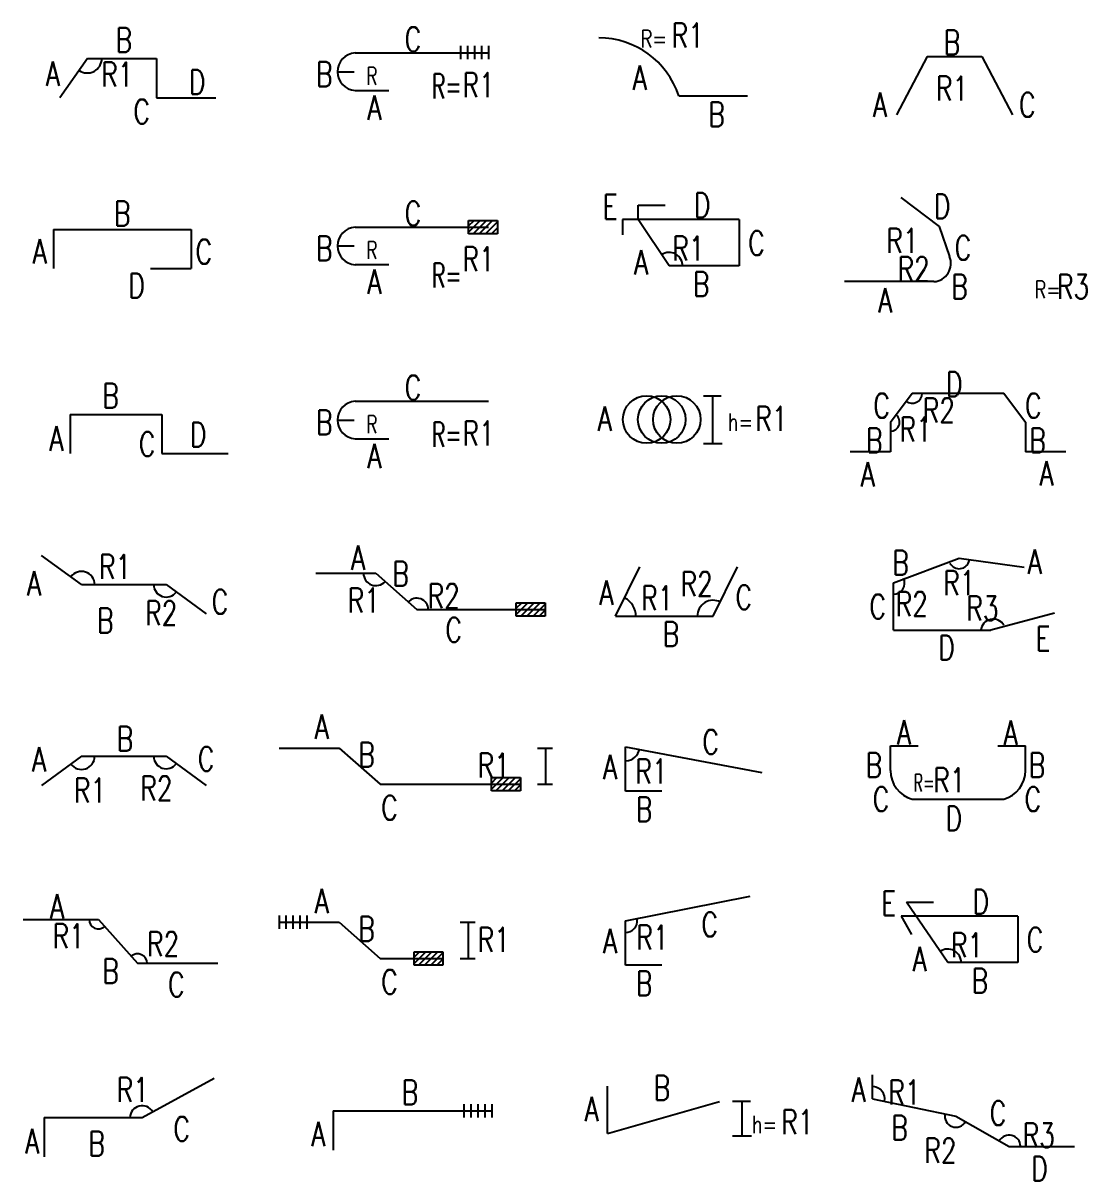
# Model space of a CAD drawing. Header units: millimetres. Extents: x -0.4 to 11.6, y -0.2 to 49.8.
# Drawn here: x -0.289 to 2.765, y 2.816 to 6.139 of the extents above; entities that cross this region are included whole.
import ezdxf
from ezdxf.enums import TextEntityAlignment as Align

# ---------------------------------------------------------------- set-up
doc = ezdxf.new("R2010")
doc.units = ezdxf.units.MM
for name, color, linetype in [('DIM', 7, 'Continuous'), ('SHOP', 2, 'Continuous'), ('TEXTSHOP', 3, 'Continuous')]:
    doc.layers.add(name, color=color, linetype=linetype)
doc.styles.add('ROMANS', font='romans.shx', dxfattribs={"width": 0.75, "bigfont": 'whgtxt.shx'})

# ---------------------------------------------------------------- blocks, each defined once
blk = doc.blocks.new('SSBAR_SHP_7')
at = {"layer": 'DIM', "color": 7}
blk.add_arc((0.0528, -0.0041), 0.0355, 31.1121, 177.359, dxfattribs=at)
at = {"layer": 'SHOP', "color": 2}
for p, q in [((0.0525, -0.0024), (0.2596, 0.1101)), ((-0.2286, -0.0024), (-0.2286, -0.115)), ((-0.2286, -0.0024), (0.0525, -0.0024))]:
    blk.add_line(p, q, dxfattribs=at)
at = {"layer": 'TEXTSHOP', "color": 4, "style": 'ROMANS', "width": 0.75}
for tag, p in [('R1', (0.0258, 0.0422)), ('B', (-0.0778, -0.1122))]:
    blk.add_attdef(tag, text='', height=0.07, dxfattribs=at).set_placement(p, align=Align.CENTER)
blk.add_attdef('C', (0.1424, -0.0701), '', height=0.07, dxfattribs=at)
blk.add_attdef('A', text='', height=0.07, dxfattribs=at).set_placement((-0.2427, -0.1053), align=Align.RIGHT)
blk = doc.blocks.new('SSBAR_SHP_8')
at = {"layer": 'DIM', "color": 7}
for centre, start, end in [((-0.0728, 0.0664), 180, 311.6518), ((0.0395, -0.0598), 0, 131.6518)]:
    blk.add_arc(centre, 0.0272, start, end, dxfattribs=at)
at = {"layer": 'SHOP', "color": 2}
for p, q in [((-0.2891, 0.0664), (-0.0728, 0.0664)), ((-0.0728, 0.0664), (0.0395, -0.0598)), ((0.0395, -0.0598), (0.2701, -0.0598))]:
    blk.add_line(p, q, dxfattribs=at)
at = {"layer": 'TEXTSHOP', "color": 4, "style": 'ROMANS', "width": 0.75}
for tag, p in [('A', (-0.1912, 0.0689)), ('C', (0.1509, -0.1559))]:
    blk.add_attdef(tag, text='', height=0.07, dxfattribs=at).set_placement(p, align=Align.CENTER)
for tag, p in [('R1', (-0.1124, -0.0166)), ('B', (-0.0142, -0.1172))]:
    blk.add_attdef(tag, text='', height=0.07, dxfattribs=at).set_placement(p, align=Align.RIGHT)
blk.add_attdef('R2', (0.0668, -0.039), '', height=0.07, dxfattribs=at)
blk = doc.blocks.new('SSBAR_SHP_9')
for centre, radius, start, end in [((-0.1215, 0.0346), 0.0378, 215.8557, 0), ((0.1215, 0.0346), 0.0358, 179.6562, 323.5238)]:
    blk.add_arc(centre, radius, start, end)
at = {"layer": 'SHOP', "color": 2}
for p, q in [((-0.1215, 0.0346), (-0.2361, -0.049)), ((-0.1215, 0.0346), (0.1215, 0.0346)), ((0.1215, 0.0346), (0.2361, -0.049))]:
    blk.add_line(p, q, dxfattribs=at)
at = {"layer": 'TEXTSHOP', "color": 4, "style": 'ROMANS', "width": 0.75}
blk.add_attdef('B', text='', height=0.07, dxfattribs=at).set_placement((0.0034, 0.0498), align=Align.CENTER)
for tag, p in [('A', (-0.2231, -0.009)), ('R2', (0.1397, -0.0921))]:
    blk.add_attdef(tag, text='', height=0.07, dxfattribs=at).set_placement(p, align=Align.RIGHT)
for tag, p in [('C', (0.2126, -0.008)), ('R1', (-0.1432, -0.0981))]:
    blk.add_attdef(tag, p, '', height=0.07, dxfattribs=at)
blk = doc.blocks.new('SSBAR_SHP_10')
for centre, radius, start, end in [((-0.1215, 0.0275), 0.0378, 0, 144.1443), ((0.1215, 0.0275), 0.0358, 179.6562, 323.5238)]:
    blk.add_arc(centre, radius, start, end)
at = {"layer": 'SHOP', "color": 2}
for p, q in [((-0.1215, 0.0275), (-0.2361, 0.1111)), ((-0.1215, 0.0275), (0.1215, 0.0275)), ((0.1215, 0.0275), (0.2361, -0.056))]:
    blk.add_line(p, q, dxfattribs=at)
at = {"layer": 'TEXTSHOP', "color": 4, "style": 'ROMANS', "width": 0.75}
for tag, p in [('R1', (-0.0711, 0.0437)), ('C', (0.2523, -0.0567))]:
    blk.add_attdef(tag, p, '', height=0.07, dxfattribs=at)
for tag, p in [('A', (-0.2375, -0.0042)), ('R2', (0.1536, -0.0892)), ('B', (-0.0293, -0.1106))]:
    blk.add_attdef(tag, text='', height=0.07, dxfattribs=at).set_placement(p, align=Align.RIGHT)
blk = doc.blocks.new('SSBAR_SHP_11')
at = {"layer": 'SHOP', "color": 2}
for p, q in [((-0.1543, 0.0163), (0.1088, 0.0163)), ((-0.1543, 0.0163), (-0.1543, -0.0963)), ((0.1088, 0.0163), (0.1088, -0.0963)), ((0.1088, -0.0963), (0.2993, -0.0963))]:
    blk.add_line(p, q, dxfattribs=at)
at = {"layer": 'TEXTSHOP', "color": 4, "style": 'ROMANS', "width": 0.75}
for tag, p in [('B', (-0.038, 0.0349)), ('D', (0.2133, -0.0767))]:
    blk.add_attdef(tag, text='', height=0.07, dxfattribs=at).set_placement(p, align=Align.CENTER)
for tag, p in [('A', (-0.1733, -0.088)), ('C', (0.0904, -0.1041))]:
    blk.add_attdef(tag, text='', height=0.07, dxfattribs=at).set_placement(p, align=Align.RIGHT)
blk = doc.blocks.new('SSBAR_SHP_12')
at = {"layer": 'SHOP', "color": 2}
for p, q in [((-0.2019, 0.0471), (0.1936, 0.0471)), ((-0.2019, 0.0471), (-0.2019, -0.0654)), ((0.1936, 0.0471), (0.1936, -0.0654)), ((0.077, -0.0654), (0.1936, -0.0654))]:
    blk.add_line(p, q, dxfattribs=at)
at = {"layer": 'TEXTSHOP', "color": 4, "style": 'ROMANS', "width": 0.75}
blk.add_attdef('B', text='', height=0.07, dxfattribs=at).set_placement((-0.0043, 0.0579), align=Align.CENTER)
for tag, p in [('A', (-0.2209, -0.051)), ('D', (0.0605, -0.1491))]:
    blk.add_attdef(tag, text='', height=0.07, dxfattribs=at).set_placement(p, align=Align.RIGHT)
blk.add_attdef('C', (0.2061, -0.0516), '', height=0.07, dxfattribs=at)
blk = doc.blocks.new('SSBAR_SHP_13')
at = {"color": 0}
blk.add_arc((-0.1047, 0.0378), 0.0415, 235.0509, 0, dxfattribs=at)
at = {"layer": 'SHOP', "color": 2}
for p, q in [((-0.1047, 0.0378), (-0.1835, -0.0748)), ((-0.1042, 0.0378), (0.0941, 0.0378)), ((0.0941, 0.0378), (0.0941, -0.0748)), ((0.0941, -0.0748), (0.2645, -0.0748))]:
    blk.add_line(p, q, dxfattribs=at)
at = {"layer": 'TEXTSHOP', "color": 4, "style": 'ROMANS', "width": 0.75}
for tag, p in [('B', (0, 0.0564)), ('D', (0.2105, -0.0648))]:
    blk.add_attdef(tag, text='', height=0.07, dxfattribs=at).set_placement(p, align=Align.CENTER)
for tag, p in [('A', (-0.1833, -0.0405)), ('C', (0.0748, -0.1494))]:
    blk.add_attdef(tag, text='', height=0.07, dxfattribs=at).set_placement(p, align=Align.RIGHT)
blk.add_attdef('R1', (-0.0649, -0.0429), '', height=0.07, dxfattribs=at)
blk = doc.blocks.new('SSBAR_SHP_107')
at = {"color": 40}
for p, q in [((0.1767, 0.0355), (0.1767, -0.0028)), ((0.1967, 0.0355), (0.1967, -0.0028)), ((0.2167, 0.0355), (0.2167, -0.0028)), ((0.2367, 0.0355), (0.2367, -0.0028)), ((0.2567, 0.0355), (0.2567, -0.0028))]:
    blk.add_line(p, q, dxfattribs=at)
at = {"layer": 'SHOP', "color": 2}
for q in [(0.2586, 0.0163), (-0.1986, -0.0963)]:
    blk.add_line((-0.1986, 0.0163), q, dxfattribs=at)
at = {"layer": 'TEXTSHOP', "color": 4, "style": 'ROMANS', "width": 0.75}
blk.add_attdef('B', text='', height=0.07, dxfattribs=at).set_placement((0.0214, 0.0349), align=Align.CENTER)
blk.add_attdef('A', text='', height=0.07, dxfattribs=at).set_placement((-0.2213, -0.0845), align=Align.RIGHT)
at = {"layer": 'TEXTSHOP', "color": 30, "true_color": 0xf8991e, "style": 'ROMANS', "width": 0.75}
blk.add_attdef('COUPLER1', text='', height=0.05, dxfattribs=at).set_placement((0.2167, -0.0228), align=Align.TOP_CENTER)
blk = doc.blocks.new('SSBAR_SHP_108')
at = {"color": 40}
for p, q in [((-0.3544, 0.0775), (-0.3544, 0.0392)), ((-0.3344, 0.0775), (-0.3344, 0.0392)), ((-0.3144, 0.0775), (-0.3144, 0.0392)), ((-0.2944, 0.0775), (-0.2944, 0.0392)), ((-0.2744, 0.0775), (-0.2744, 0.0392)), ((-0.3544, 0.0583), (-0.1818, 0.0583)), ((-0.1818, 0.0583), (-0.0641, -0.0458)), ((0.1654, 0.0583), (0.2088, 0.0583)), ((0.1886, 0.0583), (0.1886, -0.0458)), ((0.0333, -0.0424), (0.049, -0.0266)), ((0.0333, -0.0601), (0.0667, -0.0266)), ((0.0333, -0.0266), (0.1162, -0.0266)), ((0.0333, -0.065), (0.0333, -0.0266)), ((0.046, -0.065), (0.0844, -0.0266)), ((0.0637, -0.065), (0.102, -0.0266)), ((0.0814, -0.065), (0.1162, -0.0301)), ((0.1162, -0.0266), (0.1162, -0.065)), ((-0.0641, -0.0458), (0.1162, -0.0458)), ((0.1162, -0.065), (0.0333, -0.065)), ((0.0991, -0.065), (0.1162, -0.0478)), ((0.1654, -0.0458), (0.2088, -0.0458))]:
    blk.add_line(p, q, dxfattribs=at)
at = {"layer": 'TEXTSHOP', "color": 4, "style": 'ROMANS', "width": 0.75}
blk.add_attdef('A', text='', height=0.07, dxfattribs=at).set_placement((-0.2113, 0.0843), align=Align.RIGHT)
for tag, p in [('B', (-0.1337, 0.0324)), ('R1', (0.216, -0.0265)), ('C', (-0.0608, -0.2055))]:
    blk.add_attdef(tag, p, '', height=0.07, dxfattribs=at)
at = {"layer": 'TEXTSHOP', "color": 30, "true_color": 0xf8991e, "style": 'ROMANS', "width": 0.75}
for tag, p in [('COUPLER1', (-0.3144, 0.0316)), ('COUPLER2', (0.0747, -0.0726))]:
    blk.add_attdef(tag, text='', height=0.05, dxfattribs=at).set_placement(p, align=Align.TOP_CENTER)
for tag, p in [('T2', (0.0524, -0.0237)), ('O2', (0.1354, -0.0237))]:
    blk.add_attdef(tag, text='', height=0.05, dxfattribs=at).set_placement(p, align=Align.CENTER)
blk = doc.blocks.new('SSBAR_SHP_109')
at = {"color": 40}
for p, q in [((-0.3544, 0.0583), (-0.1818, 0.0583)), ((-0.1818, 0.0583), (-0.0641, -0.0458)), ((0.3877, 0.0583), (0.4311, 0.0583)), ((0.4109, 0.0583), (0.4109, -0.0458)), ((0.2556, -0.0424), (0.2713, -0.0266)), ((0.2556, -0.0601), (0.289, -0.0266)), ((0.2556, -0.0266), (0.3385, -0.0266)), ((0.2556, -0.065), (0.2556, -0.0266)), ((0.2684, -0.065), (0.3067, -0.0266)), ((0.286, -0.065), (0.3244, -0.0266)), ((0.3037, -0.065), (0.3385, -0.0301)), ((0.3385, -0.0266), (0.3385, -0.065)), ((-0.0641, -0.0458), (0.3385, -0.0458)), ((0.3385, -0.065), (0.2556, -0.065)), ((0.3214, -0.065), (0.3385, -0.0478)), ((0.3877, -0.0458), (0.4311, -0.0458))]:
    blk.add_line(p, q, dxfattribs=at)
at = {"layer": 'TEXTSHOP', "color": 4, "style": 'ROMANS', "width": 0.75}
blk.add_attdef('A', text='', height=0.07, dxfattribs=at).set_placement((-0.2113, 0.0843), align=Align.RIGHT)
for tag, p in [('B', (-0.1264, 0.0043)), ('R1', (0.4383, -0.0265)), ('C', (-0.0608, -0.148))]:
    blk.add_attdef(tag, p, '', height=0.07, dxfattribs=at)
at = {"layer": 'TEXTSHOP', "color": 30, "true_color": 0xf8991e, "style": 'ROMANS', "width": 0.75}
for tag, p in [('T1', (0.2556, -0.019)), ('O1', (0.3385, -0.019))]:
    blk.add_attdef(tag, text='', height=0.05, dxfattribs=at).set_placement(p, align=Align.CENTER)
blk.add_attdef('COUPLER1', text='', height=0.05, dxfattribs=at).set_placement((0.2971, -0.0726), align=Align.TOP_CENTER)
blk = doc.blocks.new('SSBAR_SHP_110')
at = {"color": 40}
for p, q in [((-0.2489, 0.0603), (-0.0763, 0.0603)), ((-0.0763, 0.0603), (0.0414, -0.0439)), ((0.3268, -0.0405), (0.3426, -0.0247)), ((0.3268, -0.0581), (0.3603, -0.0247)), ((0.3268, -0.0247), (0.4098, -0.0247)), ((0.3268, -0.063), (0.3268, -0.0247)), ((0.3396, -0.063), (0.3779, -0.0247)), ((0.3573, -0.063), (0.3956, -0.0247)), ((0.375, -0.063), (0.4098, -0.0282)), ((0.4098, -0.0247), (0.4098, -0.063)), ((0.0414, -0.0439), (0.4098, -0.0439)), ((0.4098, -0.063), (0.3268, -0.063)), ((0.3926, -0.063), (0.4098, -0.0459))]:
    blk.add_line(p, q, dxfattribs=at)
for centre, radius, start, end in [((-0.0763, 0.0603), 0.0358, 180.4107, 317.4344), ((0.0414, -0.0439), 0.0325, 359.5379, 140.8526)]:
    blk.add_arc(centre, radius, start, end, dxfattribs=at)
at = {"layer": 'TEXTSHOP', "color": 4, "style": 'ROMANS', "width": 0.75}
for tag, p in [('A', (-0.1067, 0.0699)), ('R1', (-0.0648, -0.0526))]:
    blk.add_attdef(tag, text='', height=0.07, dxfattribs=at).set_placement(p, align=Align.RIGHT)
for tag, p in [('B', (-0.0286, 0.0236)), ('R2', (0.0725, -0.04))]:
    blk.add_attdef(tag, p, '', height=0.07, dxfattribs=at)
at = {"layer": 'TEXTSHOP', "color": 30, "true_color": 0xf8991e, "style": 'ROMANS', "width": 0.75}
for tag, p in [('T1', (0.3268, -0.0171)), ('O1', (0.4098, -0.0171))]:
    blk.add_attdef(tag, text='', height=0.05, dxfattribs=at).set_placement(p, align=Align.CENTER)
at = {"layer": 'TEXTSHOP', "color": 4, "style": 'ROMANS', "width": 0.75}
blk.add_attdef('C', text='', height=0.07, dxfattribs=at).set_placement((0.147, -0.1374), align=Align.CENTER)
at = {"layer": 'TEXTSHOP', "color": 30, "true_color": 0xf8991e, "style": 'ROMANS', "width": 0.75}
blk.add_attdef('COUPLER1', text='', height=0.05, dxfattribs=at).set_placement((0.3683, -0.0706), align=Align.TOP_CENTER)
blk = doc.blocks.new('SSBAR_SHP_111')
at = {"color": 40}
blk.add_line((-0.1865, 0), (-0.1386, 0), dxfattribs=at)
blk.add_arc((-0.1324, 0), 0.0541, 93.999, 266.001, dxfattribs=at)
at = {"layer": 'SHOP', "color": 2}
for p, q in [((-0.1362, 0.054), (0.2466, 0.054)), ((-0.1362, -0.0539), (-0.0392, -0.0539))]:
    blk.add_line(p, q, dxfattribs=at)
at = {"layer": 'TEXTSHOP', "color": 3, "style": 'ROMANS'}
for s, height, width, p in [('R', 0.05, 0.7, (-0.0873, -0.0373)), ('R=', 0.07, 0.6, (0.1273, -0.0765))]:
    blk.add_text(s, height=height, dxfattribs=dict(at, width=width)).set_placement(p, align=Align.CENTER)
at = {"layer": 'TEXTSHOP', "color": 4, "style": 'ROMANS', "width": 0.75}
for tag, p in [('C', (0.0301, 0.0581)), ('A', (-0.0803, -0.138))]:
    blk.add_attdef(tag, text='', height=0.07, dxfattribs=at).set_placement(p, align=Align.CENTER)
blk.add_attdef('B', text='', height=0.07, dxfattribs=at).set_placement((-0.2006, -0.042), align=Align.RIGHT)
blk.add_attdef('R1', (0.1725, -0.073), '', height=0.07, dxfattribs=at)
blk = doc.blocks.new('SSBAR_SHP_112')
at = {"color": 40}
for p, q in [((0.1901, 0.0571), (0.2059, 0.0728)), ((0.1901, 0.0394), (0.2236, 0.0728)), ((0.1901, 0.0728), (0.2731, 0.0728)), ((0.1901, 0.0345), (0.1901, 0.0728)), ((0.2029, 0.0345), (0.2413, 0.0728)), ((0.2206, 0.0345), (0.2589, 0.0728)), ((0.2383, 0.0345), (0.2731, 0.0693)), ((0.2731, 0.0728), (0.2731, 0.0345)), ((0.2731, 0.0345), (0.1901, 0.0345)), ((0.256, 0.0345), (0.2731, 0.0517)), ((-0.1865, 0), (-0.1386, 0))]:
    blk.add_line(p, q, dxfattribs=at)
blk.add_arc((-0.1324, 0), 0.0541, 93.999, 266.001, dxfattribs=at)
at = {"layer": 'SHOP', "color": 2}
for p, q in [((-0.1362, 0.054), (0.2466, 0.054)), ((-0.1362, -0.0539), (-0.0392, -0.0539))]:
    blk.add_line(p, q, dxfattribs=at)
at = {"layer": 'TEXTSHOP', "color": 3, "style": 'ROMANS'}
for s, height, width, p in [('R', 0.05, 0.7, (-0.0873, -0.0373)), ('R=', 0.07, 0.6, (0.1273, -0.1198))]:
    blk.add_text(s, height=height, dxfattribs=dict(at, width=width)).set_placement(p, align=Align.CENTER)
at = {"layer": 'TEXTSHOP', "color": 4, "style": 'ROMANS', "width": 0.75}
for tag, p in [('C', (0.0301, 0.0581)), ('A', (-0.0803, -0.138))]:
    blk.add_attdef(tag, text='', height=0.07, dxfattribs=at).set_placement(p, align=Align.CENTER)
at = {"layer": 'TEXTSHOP', "color": 30, "true_color": 0xf8991e, "style": 'ROMANS', "width": 0.75}
for tag, p in [('T1', (0.1901, 0.0805)), ('O1', (0.2731, 0.0805))]:
    blk.add_attdef(tag, text='', height=0.05, dxfattribs=at).set_placement(p, align=Align.CENTER)
at = {"layer": 'TEXTSHOP', "color": 4, "style": 'ROMANS', "width": 0.75}
blk.add_attdef('B', text='', height=0.07, dxfattribs=at).set_placement((-0.2006, -0.042), align=Align.RIGHT)
at = {"layer": 'TEXTSHOP', "color": 30, "true_color": 0xf8991e, "style": 'ROMANS', "width": 0.75}
blk.add_attdef('COUPLER1', text='', height=0.05, dxfattribs=at).set_placement((0.2316, 0.0269), align=Align.TOP_CENTER)
at = {"layer": 'TEXTSHOP', "color": 4, "style": 'ROMANS', "width": 0.75}
blk.add_attdef('R1', (0.1725, -0.1162), '', height=0.07, dxfattribs=at)
blk = doc.blocks.new('SSBAR_SHP_113')
at = {"color": 40}
for p, q in [((0.1668, 0.0741), (0.1668, 0.0357)), ((0.1868, 0.0741), (0.1868, 0.0357)), ((0.2068, 0.0741), (0.2068, 0.0357)), ((0.2268, 0.0741), (0.2268, 0.0357)), ((0.2468, 0.0741), (0.2468, 0.0357)), ((-0.1865, 0), (-0.1386, 0))]:
    blk.add_line(p, q, dxfattribs=at)
blk.add_arc((-0.1324, 0), 0.0541, 93.999, 266.001, dxfattribs=at)
at = {"layer": 'SHOP', "color": 2}
for p, q in [((-0.1362, 0.054), (0.2466, 0.054)), ((-0.1362, -0.0539), (-0.0392, -0.0539))]:
    blk.add_line(p, q, dxfattribs=at)
at = {"layer": 'TEXTSHOP', "color": 3, "style": 'ROMANS'}
for s, height, width, p in [('R', 0.05, 0.7, (-0.0873, -0.0373)), ('R=', 0.07, 0.6, (0.1273, -0.0765))]:
    blk.add_text(s, height=height, dxfattribs=dict(at, width=width)).set_placement(p, align=Align.CENTER)
at = {"layer": 'TEXTSHOP', "color": 30, "true_color": 0xf8991e, "style": 'ROMANS', "width": 0.75}
blk.add_attdef('COUPLER1', text='', height=0.05, dxfattribs=at).set_placement((0.2068, 0.1396), align=Align.TOP_CENTER)
at = {"layer": 'TEXTSHOP', "color": 4, "style": 'ROMANS', "width": 0.75}
for tag, p in [('C', (-0.0708, 0.0581)), ('A', (-0.0803, -0.138))]:
    blk.add_attdef(tag, text='', height=0.07, dxfattribs=at).set_placement(p, align=Align.CENTER)
blk.add_attdef('B', text='', height=0.07, dxfattribs=at).set_placement((-0.2006, -0.042), align=Align.RIGHT)
blk.add_attdef('R1', (0.1725, -0.073), '', height=0.07, dxfattribs=at)
blk = doc.blocks.new('SSBAR_SHP_207')
at = {"color": 2}
for q in [(-0.2117, 0.0873), (0.1104, 0.0439)]:
    blk.add_line((-0.2117, -0.0487), q, dxfattribs=at)
at = {"color": 0}
for p, q in [((0.1481, 0.0445), (0.1992, 0.0445)), ((0.1751, -0.0544), (0.1751, 0.0449)), ((0.1481, -0.0554), (0.2021, -0.0554))]:
    blk.add_line(p, q, dxfattribs=at)
at = {"layer": 'TEXTSHOP', "color": 3, "style": 'ROMANS', "width": 0.75}
blk.add_text('h=', height=0.05, dxfattribs=at).set_placement((0.2032, -0.0476))
at = {"layer": 'TEXTSHOP', "color": 4, "style": 'ROMANS', "width": 0.75}
blk.add_attdef('B', text='', height=0.07, dxfattribs=at).set_placement((-0.0549, 0.0477), align=Align.CENTER)
blk.add_attdef('A', text='', height=0.07, dxfattribs=at).set_placement((-0.2363, -0.0134), align=Align.RIGHT)
blk.add_attdef('R1', (0.2879, -0.0502), '', height=0.07, dxfattribs=at)
blk = doc.blocks.new('SSBAR_SHP_208')
at = {"color": 2}
for p, q in [((-0.1596, 0.0622), (0.1982, 0.1326)), ((-0.1596, -0.0651), (-0.1596, 0.0622)), ((-0.0555, -0.0651), (-0.1596, -0.0651))]:
    blk.add_line(p, q, dxfattribs=at)
at = {"color": 0}
blk.add_arc((-0.1596, 0.0622), 0.0337, 270, 6.5797, dxfattribs=at)
at = {"layer": 'TEXTSHOP', "color": 4, "style": 'ROMANS', "width": 0.75}
for tag, p in [('C', (0.0821, 0.0169)), ('B', (-0.1061, -0.1523))]:
    blk.add_attdef(tag, text='', height=0.07, dxfattribs=at).set_placement(p, align=Align.CENTER)
blk.add_attdef('A', text='', height=0.07, dxfattribs=at).set_placement((-0.1833, -0.0308), align=Align.RIGHT)
blk.add_attdef('R1', (-0.1279, -0.0203), '', height=0.07, dxfattribs=at)
blk = doc.blocks.new('SSBAR_SHP_209')
at = {"color": 2}
for p, q in [((-0.1596, -0.0651), (-0.1596, 0.0622)), ((-0.1596, 0.0622), (0.232, -0.0121)), ((-0.0555, -0.0651), (-0.1596, -0.0651))]:
    blk.add_line(p, q, dxfattribs=at)
at = {"color": 0}
blk.add_arc((-0.1596, 0.0622), 0.0405, 271.3644, 351.5317, dxfattribs=at)
at = {"layer": 'TEXTSHOP', "color": 4, "style": 'ROMANS', "width": 0.75}
for tag, p in [('C', (0.085, 0.041)), ('B', (-0.1061, -0.1523))]:
    blk.add_attdef(tag, text='', height=0.07, dxfattribs=at).set_placement(p, align=Align.CENTER)
blk.add_attdef('A', text='', height=0.07, dxfattribs=at).set_placement((-0.1833, -0.0308), align=Align.RIGHT)
blk.add_attdef('R1', (-0.1308, -0.0434), '', height=0.07, dxfattribs=at)
blk = doc.blocks.new('SSBAR_SHP_210')
at = {"color": 2}
for p, q in [((-0.1886, -0.0632), (-0.1182, 0.0786)), ((0.0921, -0.0632), (0.1625, 0.0786)), ((-0.1886, -0.0632), (0.0921, -0.0632))]:
    blk.add_line(p, q, dxfattribs=at)
at = {"color": 0}
for centre, radius, start, end in [((-0.1886, -0.0632), 0.0588, 0, 62.0409), ((0.0921, -0.0632), 0.0457, 62.346, 180)]:
    blk.add_arc(centre, radius, start, end, dxfattribs=at)
at = {"layer": 'TEXTSHOP', "color": 4, "style": 'ROMANS', "width": 0.75}
for tag, p in [('A', (-0.1939, -0.0308)), ('R2', (0.0911, -0.0058))]:
    blk.add_attdef(tag, text='', height=0.07, dxfattribs=at).set_placement(p, align=Align.RIGHT)
for tag, p in [('R1', (-0.1144, -0.0463)), ('C', (0.1564, -0.0439))]:
    blk.add_attdef(tag, p, '', height=0.07, dxfattribs=at)
blk.add_attdef('B', text='', height=0.07, dxfattribs=at).set_placement((-0.0289, -0.1494), align=Align.CENTER)
blk = doc.blocks.new('SSBAR_SHP_211')
at = {"color": 0}
for p, q in [((0.0642, 0.0696), (0.1153, 0.0696)), ((0.0912, -0.066), (0.0912, 0.0699)), ((0.0642, -0.067), (0.1182, -0.067))]:
    blk.add_line(p, q, dxfattribs=at)
at = {"color": 2}
for centre in [(-0.0989, 0.0014), (-0.0555, 0.0014), (-0.0121, 0.0014)]:
    blk.add_circle(centre, 0.0682, dxfattribs=at)
at = {"layer": 'TEXTSHOP', "color": 3, "style": 'ROMANS', "width": 0.75}
blk.add_text('h=', height=0.05, dxfattribs=at).set_placement((0.2065, -0.0308), align=Align.RIGHT)
at = {"layer": 'TEXTSHOP', "color": 4, "style": 'ROMANS', "width": 0.75}
blk.add_attdef('A', text='', height=0.07, dxfattribs=at).set_placement((-0.1987, -0.0308), align=Align.RIGHT)
blk.add_attdef('R1', (0.2132, -0.0308), '', height=0.07, dxfattribs=at)
blk = doc.blocks.new('SSBAR_SHP_212')
at = {"color": 2}
for p, q in [((-0.1232, 0.0756), (-0.1232, 0.1164)), ((-0.1677, 0.0756), (-0.1677, 0.0313)), ((-0.0342, -0.0573), (-0.1232, 0.0756))]:
    blk.add_line(p, q, dxfattribs=at)
at = {"color": 40}
blk.add_arc((-0.0342, -0.0573), 0.0386, 356.9863, 124.5547, dxfattribs=at)
at = {"layer": 'SHOP', "color": 2}
for p, q in [((-0.1232, 0.1164), (-0.046, 0.1164)), ((0.1668, 0.0756), (-0.1677, 0.0756)), ((0.1668, 0.0756), (0.1668, -0.0573)), ((0.1668, -0.0573), (-0.0342, -0.0573))]:
    blk.add_line(p, q, dxfattribs=at)
at = {"layer": 'TEXTSHOP', "color": 4, "style": 'ROMANS', "width": 0.75}
for tag, p in [('E', (-0.1823, 0.0771)), ('R1', (0.0675, -0.0424)), ('A', (-0.0945, -0.082))]:
    blk.add_attdef(tag, text='', height=0.07, dxfattribs=at).set_placement(p, align=Align.RIGHT)
for tag, p in [('D', (0.0607, 0.0819)), ('B', (0.0578, -0.1447))]:
    blk.add_attdef(tag, text='', height=0.07, dxfattribs=at).set_placement(p, align=Align.CENTER)
blk.add_attdef('C', (0.1929, -0.0269), '', height=0.07, dxfattribs=at)
blk = doc.blocks.new('SSBAR_SHP_213')
at = {"color": 2}
blk.add_line((-0.0068, -0.069), (0.1905, -0.069), dxfattribs=at)
blk.add_arc((-0.2374, -0.1455), 0.243, 18.355, 89.656, dxfattribs=at)
at = {"layer": 'TEXTSHOP', "style": 'ROMANS', "width": 0.75}
blk.add_text('R=', height=0.05, dxfattribs=at).set_placement((-0.0405, 0.0694), align=Align.RIGHT)
at = {"layer": 'TEXTSHOP', "color": 4, "style": 'ROMANS', "width": 0.75}
blk.add_attdef('R1', (-0.027, 0.0694), '', height=0.07, dxfattribs=at)
blk.add_attdef('A', text='', height=0.07, dxfattribs=at).set_placement((-0.0984, -0.0521), align=Align.RIGHT)
blk.add_attdef('B', text='', height=0.07, dxfattribs=at).set_placement((0.1022, -0.1572), align=Align.CENTER)
blk = doc.blocks.new('SSBAR_SHP_307')
at = {"color": 2}
for p, q in [((-0.2501, 0.0516), (-0.2501, 0.1202)), ((-0.0107, 0.001), (0.1421, -0.0861)), ((0.1421, -0.0861), (0.3295, -0.0854))]:
    blk.add_line(p, q, dxfattribs=at)
at = {"color": 0}
for centre, radius, start, end in [((-0.2501, 0.0516), 0.0348, 348.1866, 86.193), ((-0.0109, 0.0015), 0.032, 168.7407, 330.723), ((0.142, -0.0856), 0.0326, 0.9889, 150.8581)]:
    blk.add_arc(centre, radius, start, end, dxfattribs=at)
at = {"layer": 'SHOP', "color": 2}
blk.add_line((-0.2501, 0.0516), (-0.0107, 0.001), dxfattribs=at)
at = {"layer": 'TEXTSHOP', "color": 4, "style": 'ROMANS', "width": 0.75}
for tag, p in [('A', (-0.2697, 0.0429)), ('B', (-0.1487, -0.0668)), ('R2', (-0.009, -0.1321))]:
    blk.add_attdef(tag, text='', height=0.07, dxfattribs=at).set_placement(p, align=Align.RIGHT)
for tag, p in [('R1', (-0.2045, 0.0352)), ('C', (0.0864, -0.0248)), ('R3', (0.1813, -0.0887))]:
    blk.add_attdef(tag, p, '', height=0.07, dxfattribs=at)
blk.add_attdef('D', text='', height=0.07, dxfattribs=at).set_placement((0.2292, -0.1843), align=Align.CENTER)
blk = doc.blocks.new('SSBAR_SHP_308')
at = {"color": 2}
for p, q in [((-0.0342, -0.0573), (-0.1524, 0.1158)), ((-0.1677, 0.0756), (-0.1387, 0.0227))]:
    blk.add_line(p, q, dxfattribs=at)
at = {"color": 40}
blk.add_arc((-0.0342, -0.0573), 0.0386, 356.9863, 124.5547, dxfattribs=at)
at = {"layer": 'SHOP', "color": 2}
for p, q in [((-0.1524, 0.1158), (-0.0752, 0.1158)), ((0.1668, 0.0756), (-0.1677, 0.0756)), ((0.1668, 0.0756), (0.1668, -0.0573)), ((0.1668, -0.0573), (-0.0342, -0.0573))]:
    blk.add_line(p, q, dxfattribs=at)
at = {"layer": 'TEXTSHOP', "color": 4, "style": 'ROMANS', "width": 0.75}
for tag, p in [('E', (-0.1823, 0.0771)), ('R1', (0.0675, -0.0424)), ('A', (-0.0945, -0.082))]:
    blk.add_attdef(tag, text='', height=0.07, dxfattribs=at).set_placement(p, align=Align.RIGHT)
for tag, p in [('D', (0.0607, 0.0819)), ('B', (0.0578, -0.1447))]:
    blk.add_attdef(tag, text='', height=0.07, dxfattribs=at).set_placement(p, align=Align.CENTER)
blk.add_attdef('C', (0.1929, -0.0269), '', height=0.07, dxfattribs=at)
blk = doc.blocks.new('SSBAR_SHP_309')
at = {"color": 40}
for p, q in [((-0.1986, 0.0644), (-0.1196, 0.0644)), ((0.1097, 0.0644), (0.1888, 0.0644))]:
    blk.add_line(p, q, dxfattribs=at)
for centre, start, end in [((-0.1129, -0.0061), 180, 254.2351), ((0.103, -0.0061), 285.7649, 0)]:
    blk.add_arc(centre, 0.0858, start, end, dxfattribs=at)
at = {"layer": 'SHOP', "color": 2}
for p, q in [((-0.1986, -0.0061), (-0.1986, 0.0644)), ((0.1888, -0.0061), (0.1888, 0.0644)), ((-0.1362, -0.0886), (0.1263, -0.0886))]:
    blk.add_line(p, q, dxfattribs=at)
at = {"layer": 'TEXTSHOP', "color": 3, "style": 'ROMANS', "width": 0.6}
blk.add_text('R=', height=0.05, dxfattribs=at).set_placement((-0.1021, -0.0667), align=Align.CENTER)
at = {"layer": 'TEXTSHOP', "color": 4, "style": 'ROMANS', "width": 0.75}
for tag, p in [('A', (-0.1598, 0.0687)), ('A', (0.1464, 0.0672)), ('D', (-0.0168, -0.1787))]:
    blk.add_attdef(tag, text='', height=0.07, dxfattribs=at).set_placement(p, align=Align.CENTER)
for tag, p in [('B', (-0.2228, -0.0258)), ('C', (-0.2021, -0.1234))]:
    blk.add_attdef(tag, text='', height=0.07, dxfattribs=at).set_placement(p, align=Align.RIGHT)
for tag, p in [('B', (0.1986, -0.0258)), ('R1', (-0.0757, -0.0687)), ('C', (0.1865, -0.1234))]:
    blk.add_attdef(tag, p, '', height=0.07, dxfattribs=at)
blk = doc.blocks.new('SSBAR_SHP_310')
at = {"color": 2}
for p, q in [((-0.1905, 0.0322), (-0.0014, 0.1038)), ((-0.0014, 0.1038), (0.1849, 0.0772)), ((-0.1905, -0.1037), (-0.1905, 0.0322))]:
    blk.add_line(p, q, dxfattribs=at)
at = {"color": 0}
for centre, radius, start, end in [((-0.0014, 0.1028), 0.0297, 206.5538, 349.2134), ((-0.1905, 0.0322), 0.0326, 270.4167, 24.8197), ((0.0963, -0.1075), 0.0358, 30.4704, 173.9877)]:
    blk.add_arc(centre, radius, start, end, dxfattribs=at)
at = {"layer": 'SHOP', "color": 2}
for p in [(0.2725, -0.0549), (-0.1905, -0.1037)]:
    blk.add_line(p, (0.0895, -0.1037), dxfattribs=at)
at = {"layer": 'TEXTSHOP', "color": 4, "style": 'ROMANS', "width": 0.75}
for tag, p in [('B', (-0.146, 0.0554)), ('C', (-0.2118, -0.0706))]:
    blk.add_attdef(tag, text='', height=0.07, dxfattribs=at).set_placement(p, align=Align.RIGHT)
for tag, p in [('A', (0.1954, 0.0585)), ('R1', (-0.0472, -0.0025)), ('R2', (-0.1837, -0.0629)), ('E', (0.218, -0.1628))]:
    blk.add_attdef(tag, p, '', height=0.07, dxfattribs=at)
for tag, p in [('R3', (0.0656, -0.0753)), ('D', (-0.0379, -0.1885))]:
    blk.add_attdef(tag, text='', height=0.07, dxfattribs=at).set_placement(p, align=Align.CENTER)
blk = doc.blocks.new('SSBAR_SHP_311')
at = {"color": 40}
for p, q in [((-0.1986, -0.0058), (-0.1362, 0.0768)), ((0.1263, 0.0768), (0.1888, -0.0058)), ((-0.1986, -0.0911), (-0.3144, -0.0911)), ((0.3046, -0.0911), (0.1888, -0.0911))]:
    blk.add_line(p, q, dxfattribs=at)
for centre, radius, start, end in [((-0.1362, 0.0768), 0.0284, 232.594, 358.0458), ((-0.1986, -0.0058), 0.0261, 269.7628, 49.9065)]:
    blk.add_arc(centre, radius, start, end, dxfattribs=at)
at = {"layer": 'SHOP', "color": 2}
for p, q in [((-0.1362, 0.0768), (0.1263, 0.0768)), ((-0.1986, -0.0058), (-0.1986, -0.0911)), ((0.1888, -0.0058), (0.1888, -0.0911))]:
    blk.add_line(p, q, dxfattribs=at)
at = {"layer": 'TEXTSHOP', "color": 4, "style": 'ROMANS', "width": 0.75}
for tag, p in [('D', (-0.0153, 0.0679)), ('A', (-0.2636, -0.191)), ('A', (0.2496, -0.1877))]:
    blk.add_attdef(tag, text='', height=0.07, dxfattribs=at).set_placement(p, align=Align.CENTER)
for tag, p in [('C', (-0.2006, 0.0063)), ('B', (-0.2213, -0.0936))]:
    blk.add_attdef(tag, text='', height=0.07, dxfattribs=at).set_placement(p, align=Align.RIGHT)
for tag, p in [('C', (0.188, 0.0063)), ('R2', (-0.1058, -0.0069)), ('R1', (-0.1727, -0.0613)), ('B', (0.2001, -0.0936))]:
    blk.add_attdef(tag, p, '', height=0.07, dxfattribs=at)
blk = doc.blocks.new('SSBAR_SHP_312')
at = {"color": 40}
for p, q in [((-0.1687, 0.1393), (-0.0587, 0.0552)), ((-0.0587, 0.0552), (-0.0289, -0.0302)), ((-0.0742, -0.1027), (-0.3305, -0.1027))]:
    blk.add_line(p, q, dxfattribs=at)
blk.add_arc((-0.078, -0.0499), 0.0529, 274.1385, 21.8217, dxfattribs=at)
at = {"layer": 'TEXTSHOP', "color": 3, "style": 'ROMANS', "width": 0.75}
blk.add_text('R=', height=0.05, dxfattribs=at).set_placement((0.2904, -0.1505), align=Align.RIGHT)
at = {"layer": 'TEXTSHOP', "color": 4, "style": 'ROMANS', "width": 0.75}
for tag, p in [('D', (-0.0738, 0.0787)), ('C', (-0.0142, -0.0403)), ('B', (-0.0242, -0.1518)), ('R3', (0.2796, -0.1518))]:
    blk.add_attdef(tag, p, '', height=0.07, dxfattribs=at)
for tag, p in [('R1', (-0.1181, -0.02)), ('R2', (-0.086, -0.1015))]:
    blk.add_attdef(tag, text='', height=0.07, dxfattribs=at).set_placement(p, align=Align.RIGHT)
blk.add_attdef('A', text='', height=0.07, dxfattribs=at).set_placement((-0.2135, -0.191), align=Align.CENTER)
blk = doc.blocks.new('SSBAR_SHP_313')
at = {"color": 2}
for p, q in [((-0.0933, 0.0435), (-0.1813, -0.1234)), ((-0.0933, 0.0435), (0.0634, 0.0435)), ((0.0634, 0.0435), (0.1514, -0.1234))]:
    blk.add_line(p, q, dxfattribs=at)
at = {"layer": 'TEXTSHOP', "color": 4, "style": 'ROMANS', "width": 0.75}
for tag, p in [('B', (-0.0218, 0.0491)), ('R1', (-0.0218, -0.0828))]:
    blk.add_attdef(tag, text='', height=0.07, dxfattribs=at).set_placement(p, align=Align.CENTER)
blk.add_attdef('A', text='', height=0.07, dxfattribs=at).set_placement((-0.2084, -0.1299), align=Align.RIGHT)
blk.add_attdef('C', (0.1704, -0.1299), '', height=0.07, dxfattribs=at)

msp = doc.modelspace()

# ---------------------------------------------------------------- block references
for name, p, values in [('SSBAR_SHP_13', (0, 6), {'R1': 'R1', 'C': 'C', 'D': 'D', 'B': 'B', 'A': 'A'}), ('SSBAR_SHP_213', (1.6, 6), {'R1': 'R1', 'A': 'A', 'B': 'B'}), ('SSBAR_SHP_313', (2.4, 6), {'R1': 'R1', 'C': 'C', 'B': 'B', 'A': 'A'}), ('SSBAR_SHP_212', (1.6, 5.5), {'R1': 'R1', 'E': 'E', 'D': 'D', 'A': 'A', 'C': 'C', 'B': 'B'}), ('SSBAR_SHP_12', (0, 5.5), {'C': 'C', 'D': 'D', 'B': 'B', 'A': 'A'}), ('SSBAR_SHP_312', (2.4, 5.5), {'R3': 'R3', 'R1': 'R1', 'R2': 'R2', 'B': 'B', 'C': 'C', 'D': 'D', 'A': 'A'}), ('SSBAR_SHP_111', (0.8, 5), {'R1': 'R1', 'B': 'B', 'C': 'C', 'A': 'A'}), ('SSBAR_SHP_11', (0, 5), {'C': 'C', 'D': 'D', 'B': 'B', 'A': 'A'}), ('SSBAR_SHP_211', (1.6, 5), {'R1': 'R1', 'A': 'A'}), ('SSBAR_SHP_110', (0.8, 4.5), {'R2': 'R2', 'R1': 'R1', 'B': 'B', 'A': 'A', 'C': 'C'}), ('SSBAR_SHP_310', (2.4, 4.5), {'R2': 'R2', 'A': 'A', 'R1': 'R1', 'R3': 'R3', 'D': 'D', 'E': 'E', 'C': 'C', 'B': 'B'}), ('SSBAR_SHP_10', (0, 4.5), {'R2': 'R2', 'A': 'A', 'R1': 'R1', 'B': 'B', 'C': 'C'}), ('SSBAR_SHP_210', (1.6, 4.5), {'R2': 'R2', 'B': 'B', 'C': 'C', 'A': 'A', 'R1': 'R1'}), ('SSBAR_SHP_9', (0, 4), {'R2': 'R2', 'A': 'A', 'R1': 'R1', 'B': 'B', 'C': 'C'}), ('SSBAR_SHP_209', (1.6, 4), {'B': 'B', 'C': 'C', 'A': 'A', 'R1': 'R1'}), ('SSBAR_SHP_8', (0, 3.5), {'R1': 'R1', 'A': 'A', 'R2': 'R2', 'B': 'B', 'C': 'C'}), ('SSBAR_SHP_208', (1.6, 3.5), {'B': 'B', 'C': 'C', 'A': 'A', 'R1': 'R1'}), ('SSBAR_SHP_308', (2.4, 3.5), {'R1': 'R1', 'E': 'E', 'D': 'D', 'A': 'A', 'C': 'C', 'B': 'B'}), ('SSBAR_SHP_7', (0, 3), {'A': 'A', 'B': 'B', 'R1': 'R1', 'C': 'C'}), ('SSBAR_SHP_107', (0.8, 3), {'B': 'B', 'A': 'A'}), ('SSBAR_SHP_207', (1.6, 3), {'B': 'B', 'A': 'A', 'R1': 'R1'}), ('SSBAR_SHP_307', (2.4, 3), {'R1': 'R1', 'D': 'D', 'R2': 'R2', 'C': 'C', 'R3': 'R3', 'B': 'B', 'A': 'A'})]:
    msp.add_blockref(name, p).add_auto_attribs(values)
ref = msp.add_blockref('SSBAR_SHP_113', (0.8, 6))
ref.add_attrib('R1', 'R1', (0.9725, 5.927), dxfattribs={"layer": 'TEXTSHOP', "color": 4, "height": 0.07, "style": 'ROMANS', "width": 0.75})
ref.add_attrib('B', 'B', dxfattribs={"layer": 'TEXTSHOP', "color": 4, "height": 0.07, "style": 'ROMANS', "width": 0.75}).set_placement((0.5994, 5.958), align=Align.RIGHT)
ref.add_attrib('C', 'C', dxfattribs={"layer": 'TEXTSHOP', "color": 4, "height": 0.07, "style": 'ROMANS', "width": 0.75}).set_placement((0.8301, 6.0581), align=Align.CENTER)
ref.add_attrib('A', 'A', dxfattribs={"layer": 'TEXTSHOP', "color": 4, "height": 0.07, "style": 'ROMANS', "width": 0.75}).set_placement((0.7197, 5.862), align=Align.CENTER)
ref = msp.add_blockref('SSBAR_SHP_112', (0.8, 5.5))
ref.add_attrib('R1', 'R1', (0.9725, 5.427), dxfattribs={"layer": 'TEXTSHOP', "color": 4, "height": 0.07, "style": 'ROMANS', "width": 0.75})
ref.add_attrib('B', 'B', dxfattribs={"layer": 'TEXTSHOP', "color": 4, "height": 0.07, "style": 'ROMANS', "width": 0.75}).set_placement((0.5994, 5.458), align=Align.RIGHT)
ref.add_attrib('C', 'C', dxfattribs={"layer": 'TEXTSHOP', "color": 4, "height": 0.07, "style": 'ROMANS', "width": 0.75}).set_placement((0.8301, 5.5581), align=Align.CENTER)
ref.add_attrib('A', 'A', dxfattribs={"layer": 'TEXTSHOP', "color": 4, "height": 0.07, "style": 'ROMANS', "width": 0.75}).set_placement((0.7197, 5.362), align=Align.CENTER)
ref = msp.add_blockref('SSBAR_SHP_311', (2.4, 5))
ref.add_attrib('A', 'A', dxfattribs={"layer": 'TEXTSHOP', "color": 4, "height": 0.07, "style": 'ROMANS', "width": 0.75}).set_placement((2.6496, 4.8123), align=Align.CENTER)
ref.add_attrib('A', 'A', dxfattribs={"layer": 'TEXTSHOP', "color": 4, "height": 0.07, "style": 'ROMANS', "width": 0.75}).set_placement((2.1364, 4.809), align=Align.CENTER)
ref.add_attrib('R2', 'R2', (2.2942, 4.9931), dxfattribs={"layer": 'TEXTSHOP', "color": 4, "height": 0.07, "style": 'ROMANS', "width": 0.75})
ref.add_attrib('R1', 'R1', (2.2273, 4.9387), dxfattribs={"layer": 'TEXTSHOP', "color": 4, "height": 0.07, "style": 'ROMANS', "width": 0.75})
ref.add_attrib('C', 'C', (2.588, 5.0063), dxfattribs={"layer": 'TEXTSHOP', "color": 4, "height": 0.07, "style": 'ROMANS', "width": 0.75})
ref.add_attrib('B', 'B', (2.6001, 4.9064), dxfattribs={"layer": 'TEXTSHOP', "color": 4, "height": 0.07, "style": 'ROMANS', "width": 0.75})
ref.add_attrib('C', 'C', dxfattribs={"layer": 'TEXTSHOP', "color": 4, "height": 0.07, "style": 'ROMANS', "width": 0.75}).set_placement((2.1994, 5.0063), align=Align.RIGHT)
ref.add_attrib('D', 'D', dxfattribs={"layer": 'TEXTSHOP', "color": 4, "height": 0.07, "style": 'ROMANS', "width": 0.75}).set_placement((2.3847, 5.0679), align=Align.CENTER)
ref.add_attrib('B', 'B', dxfattribs={"layer": 'TEXTSHOP', "color": 4, "height": 0.07, "style": 'ROMANS', "width": 0.75}).set_placement((2.1787, 4.9064), align=Align.RIGHT)
ref = msp.add_blockref('SSBAR_SHP_109', (0.8, 4))
ref.add_attrib('R1', 'R1', (1.016, 3.9735), dxfattribs={"layer": 'TEXTSHOP', "color": 4, "height": 0.07, "style": 'ROMANS', "width": 0.75})
ref.add_attrib('B', 'B', (0.6736, 4.0043), dxfattribs={"layer": 'TEXTSHOP', "color": 4, "height": 0.07, "style": 'ROMANS', "width": 0.75})
ref.add_attrib('A', 'A', dxfattribs={"layer": 'TEXTSHOP', "color": 4, "height": 0.07, "style": 'ROMANS', "width": 0.75}).set_placement((0.5887, 4.0843), align=Align.RIGHT)
ref.add_attrib('C', 'C', (0.7392, 3.852), dxfattribs={"layer": 'TEXTSHOP', "color": 4, "height": 0.07, "style": 'ROMANS', "width": 0.75})
ref = msp.add_blockref('SSBAR_SHP_309', (2.4, 4))
ref.add_attrib('A', 'A', dxfattribs={"layer": 'TEXTSHOP', "color": 4, "height": 0.07, "style": 'ROMANS', "width": 0.75}).set_placement((2.5464, 4.0672), align=Align.CENTER)
ref.add_attrib('A', 'A', dxfattribs={"layer": 'TEXTSHOP', "color": 4, "height": 0.07, "style": 'ROMANS', "width": 0.75}).set_placement((2.2402, 4.0687), align=Align.CENTER)
ref.add_attrib('B', 'B', dxfattribs={"layer": 'TEXTSHOP', "color": 4, "height": 0.07, "style": 'ROMANS', "width": 0.75}).set_placement((2.1772, 3.9742), align=Align.RIGHT)
ref.add_attrib('D', 'D', dxfattribs={"layer": 'TEXTSHOP', "color": 4, "height": 0.07, "style": 'ROMANS', "width": 0.75}).set_placement((2.3832, 3.8213), align=Align.CENTER)
ref.add_attrib('C', 'C', dxfattribs={"layer": 'TEXTSHOP', "color": 4, "height": 0.07, "style": 'ROMANS', "width": 0.75}).set_placement((2.1979, 3.8766), align=Align.RIGHT)
ref.add_attrib('R1', 'R1', (2.3243, 3.9313), dxfattribs={"layer": 'TEXTSHOP', "color": 4, "height": 0.07, "style": 'ROMANS', "width": 0.75})
ref.add_attrib('B', 'B', (2.5986, 3.9742), dxfattribs={"layer": 'TEXTSHOP', "color": 4, "height": 0.07, "style": 'ROMANS', "width": 0.75})
ref.add_attrib('C', 'C', (2.5865, 3.8766), dxfattribs={"layer": 'TEXTSHOP', "color": 4, "height": 0.07, "style": 'ROMANS', "width": 0.75})
ref = msp.add_blockref('SSBAR_SHP_108', (0.8, 3.5))
ref.add_attrib('R1', 'R1', (1.016, 3.4735), dxfattribs={"layer": 'TEXTSHOP', "color": 4, "height": 0.07, "style": 'ROMANS', "width": 0.75})
ref.add_attrib('B', 'B', (0.6736, 3.5043), dxfattribs={"layer": 'TEXTSHOP', "color": 4, "height": 0.07, "style": 'ROMANS', "width": 0.75})
ref.add_attrib('A', 'A', dxfattribs={"layer": 'TEXTSHOP', "color": 4, "height": 0.07, "style": 'ROMANS', "width": 0.75}).set_placement((0.5887, 3.5843), align=Align.RIGHT)
ref.add_attrib('C', 'C', (0.7392, 3.352), dxfattribs={"layer": 'TEXTSHOP', "color": 4, "height": 0.07, "style": 'ROMANS', "width": 0.75})

doc.saveas('drawing.dxf')
